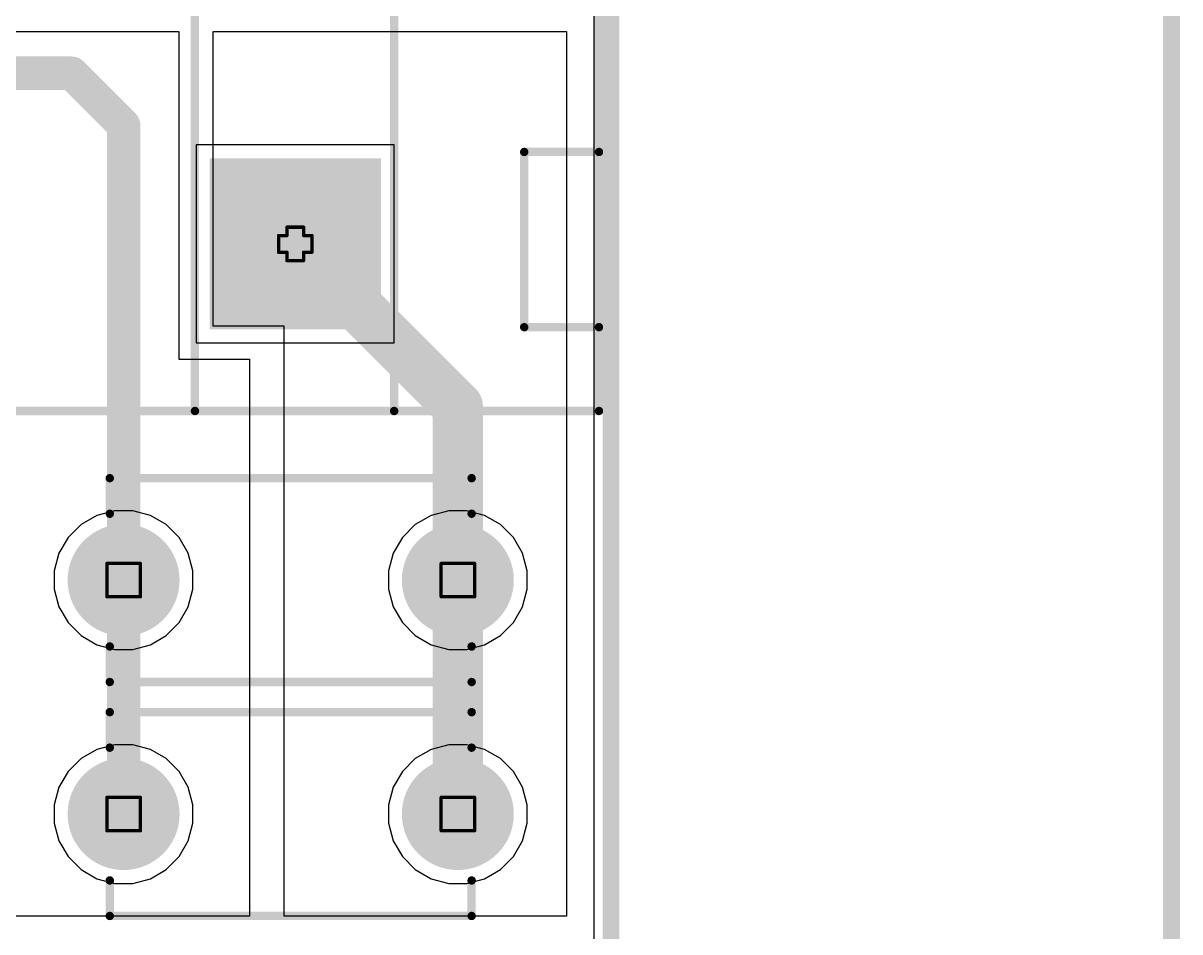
# Model space of a CAD drawing. Header units: inches. Extents: x -1 to 208, y -10 to 150.
# Drawn here: x 71.07 to 88.65, y 44.05 to 57.87 of the extents above; entities that cross this region are included whole.
import ezdxf

# ---------------------------------------------------------------- set-up
doc = ezdxf.new("R2010")
doc.units = ezdxf.units.IN
for name, color, linetype in [('Board Outline', 216, 'Continuous'), ('Bottom Layer', 5, 'Continuous'), ('Bottom Solder', 6, 'Continuous'), ('Dimensions', 6, 'Continuous'), ('Drill Drawing', 1, 'Continuous'), ('Multi-Layer', 9, 'Continuous'), ('Pad Holes', 156, 'Continuous'), ('Top Layer', 1, 'Continuous'), ('Top Overlay', 2, 'Continuous'), ('Top Solder', 216, 'Continuous')]:
    doc.layers.add(name, color=color, linetype=linetype)

# ---------------------------------------------------------------- blocks, each defined once
blk = doc.blocks.new('1715721_90')
at = {"layer": 'Bottom Layer'}
blk.add_hatch(color=5, dxfattribs=at).paths.add_polyline_path([(-3.79, 1.25), (-1.29, 1.25), (-1.29, -1.25), (-3.79, -1.25)])
h = blk.add_hatch(color=5, dxfattribs=at)
edge = h.paths.add_edge_path()
edge.add_arc((2.54, 0), 1.25, 0, 360)
at = {"layer": 'Bottom Solder'}
blk.add_hatch(color=6, dxfattribs=at).paths.add_polyline_path([(-3.841, 1.301), (-1.239, 1.301), (-1.239, -1.301), (-3.841, -1.301)])
h = blk.add_hatch(color=6, dxfattribs=at)
edge = h.paths.add_edge_path()
edge.add_arc((2.54, 0), 1.301, 0, 360)
at = {"layer": 'Multi-Layer'}
blk.add_hatch(color=9, dxfattribs=at).paths.add_polyline_path([(-3.79, 1.25), (-1.29, 1.25), (-1.29, -1.25), (-3.79, -1.25)])
h = blk.add_hatch(color=9, dxfattribs=at)
edge = h.paths.add_edge_path()
edge.add_arc((2.54, 0), 1.25, 0, 360)
at = {"layer": 'Pad Holes'}
h = blk.add_hatch(color=7, dxfattribs=at)
edge = h.paths.add_edge_path()
edge.add_arc((-2.54, 0), 0.7, 0, 360)
h = blk.add_hatch(color=7, dxfattribs=at)
edge = h.paths.add_edge_path()
edge.add_arc((2.54, 0), 0.7, 0, 360)
at = {"layer": 'Top Layer'}
blk.add_hatch(color=1, dxfattribs=at).paths.add_polyline_path([(-3.79, 1.25), (-1.29, 1.25), (-1.29, -1.25), (-3.79, -1.25)])
h = blk.add_hatch(color=1, dxfattribs=at)
edge = h.paths.add_edge_path()
edge.add_arc((2.54, 0), 1.25, 0, 360)
at = {"layer": 'Top Solder'}
blk.add_hatch(color=216, dxfattribs=at).paths.add_polyline_path([(-3.841, 1.301), (-1.239, 1.301), (-1.239, -1.301), (-3.841, -1.301)])
h = blk.add_hatch(color=216, dxfattribs=at)
edge = h.paths.add_edge_path()
edge.add_arc((2.54, 0), 1.301, 0, 360)
at = {"layer": 'Top Overlay'}
for points in [[(-5.08, 5.184, 0.127, 0.127, 0), (-5.08, -4.616, 0.127, 0.127, 0)], [(-5.08, 5.184, 0.127, 0.127, 0), (5.08, 5.184, 0.127, 0.127, 0)], [(5.08, 5.184, 0.127, 0.127, 0), (5.08, -4.616, 0.127, 0.127, 0)], [(-5.08, 4.39, 0.127, 0.127, 0), (5.08, 4.39, 0.127, 0.127, 0)], [(-5.08, 1.524, 0.127, 0.127, 0), (5.08, 1.524, 0.127, 0.127, 0)], [(-5.08, -1.503, 0.127, 0.127, 0), (5.08, -1.503, 0.127, 0.127, 0)], [(-3.806, -3.48, 0.127, 0.127, 0), (-1.143, -3.48, 0.127, 0.127, 0)], [(-3.806, -3.48, 0.127, 0.127, 0), (-3.806, -4.616, 0.127, 0.127, 0)], [(-1.143, -3.48, 0.127, 0.127, 0), (-1.143, -4.616, 0.127, 0.127, 0)], [(1.27, -3.487, 0.127, 0.127, 0), (3.932, -3.487, 0.127, 0.127, 0)], [(1.27, -3.487, 0.127, 0.127, 0), (1.27, -4.552, 0.127, 0.127, 0)], [(3.932, -3.487, 0.127, 0.127, 0), (3.932, -4.623, 0.127, 0.127, 0)], [(-5.08, -4.616, 0.127, 0.127, 0), (5.08, -4.616, 0.127, 0.127, 0)], [(1.27, -4.552, 0.127, 0.127, 0), (1.27, -4.623, 0.127, 0.127, 0)]]:
    blk.add_lwpolyline(points, format="xyseb", dxfattribs=at)
for points in [[(-5.112, 5.184, 0.0635, 0.0635, 1), (-5.048, 5.184, 0.0635, 0.0635, 1)], [(-5.112, 5.184, 0.0635, 0.0635, 1), (-5.048, 5.184, 0.0635, 0.0635, 1)], [(5.048, 5.184, 0.0635, 0.0635, 1), (5.112, 5.184, 0.0635, 0.0635, 1)], [(5.048, 5.184, 0.0635, 0.0635, 1), (5.112, 5.184, 0.0635, 0.0635, 1)], [(-5.112, 4.39, 0.0635, 0.0635, 1), (-5.048, 4.39, 0.0635, 0.0635, 1)], [(5.048, 4.39, 0.0635, 0.0635, 1), (5.112, 4.39, 0.0635, 0.0635, 1)], [(-5.112, 1.524, 0.0635, 0.0635, 1), (-5.048, 1.524, 0.0635, 0.0635, 1)], [(5.048, 1.524, 0.0635, 0.0635, 1), (5.112, 1.524, 0.0635, 0.0635, 1)], [(-5.112, -1.503, 0.0635, 0.0635, 1), (-5.048, -1.503, 0.0635, 0.0635, 1)], [(5.048, -1.503, 0.0635, 0.0635, 1), (5.112, -1.503, 0.0635, 0.0635, 1)], [(-3.838, -3.48, 0.0635, 0.0635, 1), (-3.774, -3.48, 0.0635, 0.0635, 1)], [(-3.838, -3.48, 0.0635, 0.0635, 1), (-3.774, -3.48, 0.0635, 0.0635, 1)], [(-1.175, -3.48, 0.0635, 0.0635, 1), (-1.111, -3.48, 0.0635, 0.0635, 1)], [(-1.175, -3.48, 0.0635, 0.0635, 1), (-1.111, -3.48, 0.0635, 0.0635, 1)], [(1.238, -3.487, 0.0635, 0.0635, 1), (1.302, -3.487, 0.0635, 0.0635, 1)], [(1.238, -3.487, 0.0635, 0.0635, 1), (1.302, -3.487, 0.0635, 0.0635, 1)], [(3.9, -3.487, 0.0635, 0.0635, 1), (3.964, -3.487, 0.0635, 0.0635, 1)], [(3.9, -3.487, 0.0635, 0.0635, 1), (3.964, -3.487, 0.0635, 0.0635, 1)], [(-5.112, -4.616, 0.0635, 0.0635, 1), (-5.048, -4.616, 0.0635, 0.0635, 1)], [(-5.112, -4.616, 0.0635, 0.0635, 1), (-5.048, -4.616, 0.0635, 0.0635, 1)], [(-3.838, -4.616, 0.0635, 0.0635, 1), (-3.774, -4.616, 0.0635, 0.0635, 1)], [(-1.175, -4.616, 0.0635, 0.0635, 1), (-1.111, -4.616, 0.0635, 0.0635, 1)], [(1.238, -4.552, 0.0635, 0.0635, 1), (1.302, -4.552, 0.0635, 0.0635, 1)], [(1.238, -4.552, 0.0635, 0.0635, 1), (1.302, -4.552, 0.0635, 0.0635, 1)], [(1.238, -4.623, 0.0635, 0.0635, 1), (1.302, -4.623, 0.0635, 0.0635, 1)], [(3.9, -4.623, 0.0635, 0.0635, 1), (3.964, -4.623, 0.0635, 0.0635, 1)], [(5.048, -4.616, 0.0635, 0.0635, 1), (5.112, -4.616, 0.0635, 0.0635, 1)], [(5.048, -4.616, 0.0635, 0.0635, 1), (5.112, -4.616, 0.0635, 0.0635, 1)]]:
    blk.add_lwpolyline(points, format="xyseb", close=True, dxfattribs=at)
blk = doc.blocks.new('CD2E105KC1IER1I100_175')
at = {"layer": 'Bottom Layer'}
h = blk.add_hatch(color=5, dxfattribs=at)
edge = h.paths.add_edge_path()
edge.add_arc((-2.54, 0), 0.8, 0, 360)
h = blk.add_hatch(color=5, dxfattribs=at)
edge = h.paths.add_edge_path()
edge.add_arc((2.54, 0), 0.8, 0, 360)
at = {"layer": 'Bottom Solder'}
h = blk.add_hatch(color=6, dxfattribs=at)
edge = h.paths.add_edge_path()
edge.add_arc((-2.54, 0), 0.851, 0, 360)
h = blk.add_hatch(color=6, dxfattribs=at)
edge = h.paths.add_edge_path()
edge.add_arc((2.54, 0), 0.851, 0, 360)
at = {"layer": 'Multi-Layer'}
h = blk.add_hatch(color=9, dxfattribs=at)
edge = h.paths.add_edge_path()
edge.add_arc((-2.54, 0), 0.8, 0, 360)
h = blk.add_hatch(color=9, dxfattribs=at)
edge = h.paths.add_edge_path()
edge.add_arc((2.54, 0), 0.8, 0, 360)
at = {"layer": 'Pad Holes'}
h = blk.add_hatch(color=7, dxfattribs=at)
edge = h.paths.add_edge_path()
edge.add_arc((-2.54, 0), 0.45, 0, 360)
h = blk.add_hatch(color=7, dxfattribs=at)
edge = h.paths.add_edge_path()
edge.add_arc((2.54, 0), 0.45, 0, 360)
at = {"layer": 'Top Layer'}
h = blk.add_hatch(color=1, dxfattribs=at)
edge = h.paths.add_edge_path()
edge.add_arc((-2.54, 0), 0.8, 0, 360)
h = blk.add_hatch(color=1, dxfattribs=at)
edge = h.paths.add_edge_path()
edge.add_arc((2.54, 0), 0.8, 0, 360)
at = {"layer": 'Top Solder'}
h = blk.add_hatch(color=216, dxfattribs=at)
edge = h.paths.add_edge_path()
edge.add_arc((-2.54, 0), 0.851, 0, 360)
h = blk.add_hatch(color=216, dxfattribs=at)
edge = h.paths.add_edge_path()
edge.add_arc((2.54, 0), 0.851, 0, 360)
at = {"layer": 'Top Overlay'}
for points in [[(-2.75, 1.009, 0.127, 0.127, 0), (-2.75, 1.549, 0.127, 0.127, 0)], [(-2.75, 1.549, 0.127, 0.127, 0), (2.75, 1.549, 0.127, 0.127, 0)], [(2.75, 1.009, 0.127, 0.127, 0), (2.75, 1.549, 0.127, 0.127, 0)], [(-2.75, -1.549, 0.127, 0.127, 0), (-2.75, -1.009, 0.127, 0.127, 0)], [(2.75, -1.549, 0.127, 0.127, 0), (2.75, -1.009, 0.127, 0.127, 0)], [(-2.75, -1.549, 0.127, 0.127, 0), (2.75, -1.549, 0.127, 0.127, 0)]]:
    blk.add_lwpolyline(points, format="xyseb", dxfattribs=at)
for points in [[(-2.782, 1.549, 0.0635, 0.0635, 1), (-2.718, 1.549, 0.0635, 0.0635, 1)], [(-2.782, 1.549, 0.0635, 0.0635, 1), (-2.718, 1.549, 0.0635, 0.0635, 1)], [(2.718, 1.549, 0.0635, 0.0635, 1), (2.782, 1.549, 0.0635, 0.0635, 1)], [(2.718, 1.549, 0.0635, 0.0635, 1), (2.782, 1.549, 0.0635, 0.0635, 1)], [(-2.782, 1.009, 0.0635, 0.0635, 1), (-2.718, 1.009, 0.0635, 0.0635, 1)], [(2.718, 1.009, 0.0635, 0.0635, 1), (2.782, 1.009, 0.0635, 0.0635, 1)], [(-2.782, -1.009, 0.0635, 0.0635, 1), (-2.718, -1.009, 0.0635, 0.0635, 1)], [(2.718, -1.009, 0.0635, 0.0635, 1), (2.782, -1.009, 0.0635, 0.0635, 1)], [(-2.782, -1.549, 0.0635, 0.0635, 1), (-2.718, -1.549, 0.0635, 0.0635, 1)], [(-2.782, -1.549, 0.0635, 0.0635, 1), (-2.718, -1.549, 0.0635, 0.0635, 1)], [(2.718, -1.549, 0.0635, 0.0635, 1), (2.782, -1.549, 0.0635, 0.0635, 1)], [(2.718, -1.549, 0.0635, 0.0635, 1), (2.782, -1.549, 0.0635, 0.0635, 1)]]:
    blk.add_lwpolyline(points, format="xyseb", close=True, dxfattribs=at)
blk = doc.blocks.new('CD2A225KC9BER1F100_176')
at = {"layer": 'Bottom Layer'}
h = blk.add_hatch(color=5, dxfattribs=at)
edge = h.paths.add_edge_path()
edge.add_arc((-2.54, 0), 0.8, 0, 360)
h = blk.add_hatch(color=5, dxfattribs=at)
edge = h.paths.add_edge_path()
edge.add_arc((2.54, 0), 0.8, 0, 360)
at = {"layer": 'Bottom Solder'}
h = blk.add_hatch(color=6, dxfattribs=at)
edge = h.paths.add_edge_path()
edge.add_arc((-2.54, 0), 0.851, 0, 360)
h = blk.add_hatch(color=6, dxfattribs=at)
edge = h.paths.add_edge_path()
edge.add_arc((2.54, 0), 0.851, 0, 360)
at = {"layer": 'Multi-Layer'}
h = blk.add_hatch(color=9, dxfattribs=at)
edge = h.paths.add_edge_path()
edge.add_arc((-2.54, 0), 0.8, 0, 360)
h = blk.add_hatch(color=9, dxfattribs=at)
edge = h.paths.add_edge_path()
edge.add_arc((2.54, 0), 0.8, 0, 360)
at = {"layer": 'Pad Holes'}
h = blk.add_hatch(color=7, dxfattribs=at)
edge = h.paths.add_edge_path()
edge.add_arc((-2.54, 0), 0.45, 0, 360)
h = blk.add_hatch(color=7, dxfattribs=at)
edge = h.paths.add_edge_path()
edge.add_arc((2.54, 0), 0.45, 0, 360)
at = {"layer": 'Top Layer'}
h = blk.add_hatch(color=1, dxfattribs=at)
edge = h.paths.add_edge_path()
edge.add_arc((-2.54, 0), 0.8, 0, 360)
h = blk.add_hatch(color=1, dxfattribs=at)
edge = h.paths.add_edge_path()
edge.add_arc((2.54, 0), 0.8, 0, 360)
at = {"layer": 'Top Solder'}
h = blk.add_hatch(color=216, dxfattribs=at)
edge = h.paths.add_edge_path()
edge.add_arc((-2.54, 0), 0.851, 0, 360)
h = blk.add_hatch(color=216, dxfattribs=at)
edge = h.paths.add_edge_path()
edge.add_arc((2.54, 0), 0.851, 0, 360)
at = {"layer": 'Top Overlay'}
for points in [[(-2.75, 1.009, 0.127, 0.127, 0), (-2.75, 1.549, 0.127, 0.127, 0)], [(-2.75, 1.549, 0.127, 0.127, 0), (2.75, 1.549, 0.127, 0.127, 0)], [(2.75, 1.009, 0.127, 0.127, 0), (2.75, 1.549, 0.127, 0.127, 0)], [(-2.75, -1.009, 0.127, 0.127, 0), (-2.75, -1.549, 0.127, 0.127, 0)], [(2.75, -1.549, 0.127, 0.127, 0), (2.75, -1.009, 0.127, 0.127, 0)], [(-2.75, -1.549, 0.127, 0.127, 0), (2.75, -1.549, 0.127, 0.127, 0)]]:
    blk.add_lwpolyline(points, format="xyseb", dxfattribs=at)
for points in [[(-2.782, 1.549, 0.0635, 0.0635, 1), (-2.718, 1.549, 0.0635, 0.0635, 1)], [(-2.782, 1.549, 0.0635, 0.0635, 1), (-2.718, 1.549, 0.0635, 0.0635, 1)], [(2.718, 1.549, 0.0635, 0.0635, 1), (2.782, 1.549, 0.0635, 0.0635, 1)], [(2.718, 1.549, 0.0635, 0.0635, 1), (2.782, 1.549, 0.0635, 0.0635, 1)], [(-2.782, 1.009, 0.0635, 0.0635, 1), (-2.718, 1.009, 0.0635, 0.0635, 1)], [(2.718, 1.009, 0.0635, 0.0635, 1), (2.782, 1.009, 0.0635, 0.0635, 1)], [(-2.782, -1.009, 0.0635, 0.0635, 1), (-2.718, -1.009, 0.0635, 0.0635, 1)], [(2.718, -1.009, 0.0635, 0.0635, 1), (2.782, -1.009, 0.0635, 0.0635, 1)], [(-2.782, -1.549, 0.0635, 0.0635, 1), (-2.718, -1.549, 0.0635, 0.0635, 1)], [(-2.782, -1.549, 0.0635, 0.0635, 1), (-2.718, -1.549, 0.0635, 0.0635, 1)], [(2.718, -1.549, 0.0635, 0.0635, 1), (2.782, -1.549, 0.0635, 0.0635, 1)], [(2.718, -1.549, 0.0635, 0.0635, 1), (2.782, -1.549, 0.0635, 0.0635, 1)]]:
    blk.add_lwpolyline(points, format="xyseb", close=True, dxfattribs=at)

msp = doc.modelspace()

# ---------------------------------------------------------------- linework, layer by layer
at = {"layer": 'Board Outline'}
msp.add_lwpolyline([(80, 1.2, 0.254, 0.254, 0), (80, 73.8, 0.254, 0.254, 0)], format="xyseb", dxfattribs=at)
at = {"layer": 'Bottom Layer'}
for p, q in [((79.741, 70.741), (79.741, 4.259)), ((76.705, 56.014), (73.697, 56.014)), ((73.697, 56.014), (73.697, 53.006)), ((76.705, 53.006), (76.705, 56.014)), ((73.697, 53.006), (76.705, 53.006)), ((72.185, 50.382), (71.945, 50.243)), ((72.453, 50.454), (72.185, 50.382)), ((72.731, 50.454), (72.453, 50.454)), ((72.999, 50.382), (72.731, 50.454)), ((73.239, 50.243), (72.999, 50.382)), ((77.265, 50.382), (77.025, 50.243)), ((77.533, 50.454), (77.265, 50.382)), ((77.811, 50.454), (77.533, 50.454)), ((78.079, 50.382), (77.811, 50.454)), ((78.319, 50.243), (78.079, 50.382)), ((71.945, 50.243), (71.749, 50.047)), ((73.436, 50.047), (73.239, 50.243)), ((77.025, 50.243), (76.829, 50.047)), ((78.516, 50.047), (78.319, 50.243)), ((71.749, 50.047), (71.61, 49.807)), ((73.574, 49.807), (73.436, 50.047)), ((76.829, 50.047), (76.69, 49.807)), ((78.654, 49.807), (78.516, 50.047)), ((71.61, 49.807), (71.538, 49.539)), ((73.646, 49.539), (73.574, 49.807)), ((76.69, 49.807), (76.618, 49.539)), ((78.726, 49.539), (78.654, 49.807)), ((71.538, 49.539), (71.538, 49.261)), ((73.646, 49.261), (73.646, 49.539)), ((76.618, 49.539), (76.618, 49.261)), ((78.726, 49.261), (78.726, 49.539)), ((71.538, 49.261), (71.61, 48.993)), ((73.574, 48.993), (73.646, 49.261)), ((76.618, 49.261), (76.69, 48.993)), ((78.654, 48.993), (78.726, 49.261)), ((71.61, 48.993), (71.749, 48.753)), ((73.436, 48.753), (73.574, 48.993)), ((76.69, 48.993), (76.829, 48.753)), ((78.516, 48.753), (78.654, 48.993)), ((71.749, 48.753), (71.945, 48.556)), ((73.239, 48.556), (73.436, 48.753)), ((76.829, 48.753), (77.025, 48.556)), ((78.319, 48.556), (78.516, 48.753)), ((71.945, 48.556), (72.185, 48.418)), ((72.999, 48.418), (73.239, 48.556)), ((77.025, 48.556), (77.265, 48.418)), ((78.079, 48.418), (78.319, 48.556)), ((72.185, 48.418), (72.453, 48.346)), ((72.731, 48.346), (72.999, 48.418)), ((77.265, 48.418), (77.533, 48.346)), ((77.811, 48.346), (78.079, 48.418)), ((72.453, 48.346), (72.731, 48.346)), ((77.533, 48.346), (77.811, 48.346)), ((72.185, 46.826), (71.945, 46.687)), ((72.453, 46.898), (72.185, 46.826)), ((72.731, 46.898), (72.453, 46.898)), ((72.999, 46.826), (72.731, 46.898)), ((73.239, 46.687), (72.999, 46.826)), ((77.265, 46.826), (77.025, 46.687)), ((77.533, 46.898), (77.265, 46.826)), ((77.811, 46.898), (77.533, 46.898)), ((78.079, 46.826), (77.811, 46.898)), ((78.319, 46.687), (78.079, 46.826)), ((71.945, 46.687), (71.749, 46.491)), ((73.436, 46.491), (73.239, 46.687)), ((77.025, 46.687), (76.829, 46.491)), ((78.516, 46.491), (78.319, 46.687)), ((71.749, 46.491), (71.61, 46.251)), ((73.574, 46.251), (73.436, 46.491)), ((76.829, 46.491), (76.69, 46.251)), ((78.654, 46.251), (78.516, 46.491)), ((71.61, 46.251), (71.538, 45.983)), ((73.646, 45.983), (73.574, 46.251)), ((76.69, 46.251), (76.618, 45.983)), ((78.726, 45.983), (78.654, 46.251)), ((71.538, 45.983), (71.538, 45.705)), ((73.646, 45.705), (73.646, 45.983)), ((76.618, 45.983), (76.618, 45.705)), ((78.726, 45.705), (78.726, 45.983)), ((71.538, 45.705), (71.61, 45.437)), ((73.574, 45.437), (73.646, 45.705)), ((76.618, 45.705), (76.69, 45.437)), ((78.654, 45.437), (78.726, 45.705)), ((71.61, 45.437), (71.749, 45.197)), ((73.436, 45.197), (73.574, 45.437)), ((76.69, 45.437), (76.829, 45.197)), ((78.516, 45.197), (78.654, 45.437)), ((71.749, 45.197), (71.945, 45)), ((73.239, 45), (73.436, 45.197)), ((76.829, 45.197), (77.025, 45)), ((78.319, 45), (78.516, 45.197)), ((71.945, 45), (72.185, 44.862)), ((72.185, 44.862), (72.453, 44.79)), ((72.731, 44.79), (72.999, 44.862)), ((72.999, 44.862), (73.239, 45)), ((77.025, 45), (77.265, 44.862)), ((77.265, 44.862), (77.533, 44.79)), ((77.811, 44.79), (78.079, 44.862)), ((78.079, 44.862), (78.319, 45)), ((72.453, 44.79), (72.731, 44.79)), ((77.533, 44.79), (77.811, 44.79))]:
    msp.add_line(p, q, dxfattribs=at)
at = {"layer": 'Dimensions'}
msp.add_lwpolyline([(88.519, 42.451, 0.254, 0.254, 0), (88.519, 75, 0.254, 0.254, 0)], format="xyseb", dxfattribs=at)
at = {"layer": 'Drill Drawing'}
for points in [[(75.074, 54.637, 0.0508, 0.0508, 0), (75.074, 54.764, 0.0508, 0.0508, 0)], [(75.074, 54.764, 0.0508, 0.0508, 0), (75.328, 54.764, 0.0508, 0.0508, 0)], [(75.328, 54.637, 0.0508, 0.0508, 0), (75.328, 54.764, 0.0508, 0.0508, 0)], [(74.947, 54.383, 0.0508, 0.0508, 0), (74.947, 54.637, 0.0508, 0.0508, 0)], [(74.947, 54.637, 0.0508, 0.0508, 0), (75.074, 54.637, 0.0508, 0.0508, 0)], [(75.328, 54.637, 0.0508, 0.0508, 0), (75.455, 54.637, 0.0508, 0.0508, 0)], [(75.455, 54.383, 0.0508, 0.0508, 0), (75.455, 54.637, 0.0508, 0.0508, 0)], [(74.947, 54.383, 0.0508, 0.0508, 0), (75.074, 54.383, 0.0508, 0.0508, 0)], [(75.074, 54.256, 0.0508, 0.0508, 0), (75.074, 54.383, 0.0508, 0.0508, 0)], [(75.328, 54.383, 0.0508, 0.0508, 0), (75.455, 54.383, 0.0508, 0.0508, 0)], [(75.328, 54.256, 0.0508, 0.0508, 0), (75.328, 54.383, 0.0508, 0.0508, 0)], [(75.074, 54.256, 0.0508, 0.0508, 0), (75.328, 54.256, 0.0508, 0.0508, 0)], [(72.338, 49.654, 0.0508, 0.0508, 0), (72.846, 49.654, 0.0508, 0.0508, 0)], [(72.338, 49.146, 0.0508, 0.0508, 0), (72.338, 49.654, 0.0508, 0.0508, 0)], [(72.846, 49.146, 0.0508, 0.0508, 0), (72.846, 49.654, 0.0508, 0.0508, 0)], [(77.418, 49.654, 0.0508, 0.0508, 0), (77.926, 49.654, 0.0508, 0.0508, 0)], [(77.418, 49.146, 0.0508, 0.0508, 0), (77.418, 49.654, 0.0508, 0.0508, 0)], [(77.926, 49.146, 0.0508, 0.0508, 0), (77.926, 49.654, 0.0508, 0.0508, 0)], [(72.338, 49.146, 0.0508, 0.0508, 0), (72.846, 49.146, 0.0508, 0.0508, 0)], [(77.418, 49.146, 0.0508, 0.0508, 0), (77.926, 49.146, 0.0508, 0.0508, 0)], [(72.338, 46.098, 0.0508, 0.0508, 0), (72.846, 46.098, 0.0508, 0.0508, 0)], [(72.338, 45.59, 0.0508, 0.0508, 0), (72.338, 46.098, 0.0508, 0.0508, 0)], [(72.846, 45.59, 0.0508, 0.0508, 0), (72.846, 46.098, 0.0508, 0.0508, 0)], [(77.418, 46.098, 0.0508, 0.0508, 0), (77.926, 46.098, 0.0508, 0.0508, 0)], [(77.418, 45.59, 0.0508, 0.0508, 0), (77.418, 46.098, 0.0508, 0.0508, 0)], [(77.926, 45.59, 0.0508, 0.0508, 0), (77.926, 46.098, 0.0508, 0.0508, 0)], [(72.338, 45.59, 0.0508, 0.0508, 0), (72.846, 45.59, 0.0508, 0.0508, 0)], [(77.418, 45.59, 0.0508, 0.0508, 0), (77.926, 45.59, 0.0508, 0.0508, 0)]]:
    msp.add_lwpolyline(points, format="xyseb", dxfattribs=at)
for points in [[(75.061, 54.764, 0.0254, 0.0254, 1), (75.087, 54.764, 0.0254, 0.0254, 1)], [(75.061, 54.764, 0.0254, 0.0254, 1), (75.087, 54.764, 0.0254, 0.0254, 1)], [(75.315, 54.764, 0.0254, 0.0254, 1), (75.341, 54.764, 0.0254, 0.0254, 1)], [(75.315, 54.764, 0.0254, 0.0254, 1), (75.341, 54.764, 0.0254, 0.0254, 1)], [(74.934, 54.637, 0.0254, 0.0254, 1), (74.96, 54.637, 0.0254, 0.0254, 1)], [(74.934, 54.637, 0.0254, 0.0254, 1), (74.96, 54.637, 0.0254, 0.0254, 1)], [(75.061, 54.637, 0.0254, 0.0254, 1), (75.087, 54.637, 0.0254, 0.0254, 1)], [(75.061, 54.637, 0.0254, 0.0254, 1), (75.087, 54.637, 0.0254, 0.0254, 1)], [(75.315, 54.637, 0.0254, 0.0254, 1), (75.341, 54.637, 0.0254, 0.0254, 1)], [(75.315, 54.637, 0.0254, 0.0254, 1), (75.341, 54.637, 0.0254, 0.0254, 1)], [(75.442, 54.637, 0.0254, 0.0254, 1), (75.468, 54.637, 0.0254, 0.0254, 1)], [(75.442, 54.637, 0.0254, 0.0254, 1), (75.468, 54.637, 0.0254, 0.0254, 1)], [(74.934, 54.383, 0.0254, 0.0254, 1), (74.96, 54.383, 0.0254, 0.0254, 1)], [(74.934, 54.383, 0.0254, 0.0254, 1), (74.96, 54.383, 0.0254, 0.0254, 1)], [(75.061, 54.383, 0.0254, 0.0254, 1), (75.087, 54.383, 0.0254, 0.0254, 1)], [(75.061, 54.383, 0.0254, 0.0254, 1), (75.087, 54.383, 0.0254, 0.0254, 1)], [(75.315, 54.383, 0.0254, 0.0254, 1), (75.341, 54.383, 0.0254, 0.0254, 1)], [(75.315, 54.383, 0.0254, 0.0254, 1), (75.341, 54.383, 0.0254, 0.0254, 1)], [(75.442, 54.383, 0.0254, 0.0254, 1), (75.468, 54.383, 0.0254, 0.0254, 1)], [(75.442, 54.383, 0.0254, 0.0254, 1), (75.468, 54.383, 0.0254, 0.0254, 1)], [(75.061, 54.256, 0.0254, 0.0254, 1), (75.087, 54.256, 0.0254, 0.0254, 1)], [(75.061, 54.256, 0.0254, 0.0254, 1), (75.087, 54.256, 0.0254, 0.0254, 1)], [(75.315, 54.256, 0.0254, 0.0254, 1), (75.341, 54.256, 0.0254, 0.0254, 1)], [(75.315, 54.256, 0.0254, 0.0254, 1), (75.341, 54.256, 0.0254, 0.0254, 1)], [(72.326, 49.654, 0.0254, 0.0254, 1), (72.351, 49.654, 0.0254, 0.0254, 1)], [(72.326, 49.654, 0.0254, 0.0254, 1), (72.351, 49.654, 0.0254, 0.0254, 1)], [(72.834, 49.654, 0.0254, 0.0254, 1), (72.859, 49.654, 0.0254, 0.0254, 1)], [(72.834, 49.654, 0.0254, 0.0254, 1), (72.859, 49.654, 0.0254, 0.0254, 1)], [(77.406, 49.654, 0.0254, 0.0254, 1), (77.431, 49.654, 0.0254, 0.0254, 1)], [(77.406, 49.654, 0.0254, 0.0254, 1), (77.431, 49.654, 0.0254, 0.0254, 1)], [(77.914, 49.654, 0.0254, 0.0254, 1), (77.939, 49.654, 0.0254, 0.0254, 1)], [(77.914, 49.654, 0.0254, 0.0254, 1), (77.939, 49.654, 0.0254, 0.0254, 1)], [(72.326, 49.146, 0.0254, 0.0254, 1), (72.351, 49.146, 0.0254, 0.0254, 1)], [(72.326, 49.146, 0.0254, 0.0254, 1), (72.351, 49.146, 0.0254, 0.0254, 1)], [(72.834, 49.146, 0.0254, 0.0254, 1), (72.859, 49.146, 0.0254, 0.0254, 1)], [(72.834, 49.146, 0.0254, 0.0254, 1), (72.859, 49.146, 0.0254, 0.0254, 1)], [(77.406, 49.146, 0.0254, 0.0254, 1), (77.431, 49.146, 0.0254, 0.0254, 1)], [(77.406, 49.146, 0.0254, 0.0254, 1), (77.431, 49.146, 0.0254, 0.0254, 1)], [(77.914, 49.146, 0.0254, 0.0254, 1), (77.939, 49.146, 0.0254, 0.0254, 1)], [(77.914, 49.146, 0.0254, 0.0254, 1), (77.939, 49.146, 0.0254, 0.0254, 1)], [(72.326, 46.098, 0.0254, 0.0254, 1), (72.351, 46.098, 0.0254, 0.0254, 1)], [(72.326, 46.098, 0.0254, 0.0254, 1), (72.351, 46.098, 0.0254, 0.0254, 1)], [(72.834, 46.098, 0.0254, 0.0254, 1), (72.859, 46.098, 0.0254, 0.0254, 1)], [(72.834, 46.098, 0.0254, 0.0254, 1), (72.859, 46.098, 0.0254, 0.0254, 1)], [(77.406, 46.098, 0.0254, 0.0254, 1), (77.431, 46.098, 0.0254, 0.0254, 1)], [(77.406, 46.098, 0.0254, 0.0254, 1), (77.431, 46.098, 0.0254, 0.0254, 1)], [(77.914, 46.098, 0.0254, 0.0254, 1), (77.939, 46.098, 0.0254, 0.0254, 1)], [(77.914, 46.098, 0.0254, 0.0254, 1), (77.939, 46.098, 0.0254, 0.0254, 1)], [(72.326, 45.59, 0.0254, 0.0254, 1), (72.351, 45.59, 0.0254, 0.0254, 1)], [(72.326, 45.59, 0.0254, 0.0254, 1), (72.351, 45.59, 0.0254, 0.0254, 1)], [(72.834, 45.59, 0.0254, 0.0254, 1), (72.859, 45.59, 0.0254, 0.0254, 1)], [(72.834, 45.59, 0.0254, 0.0254, 1), (72.859, 45.59, 0.0254, 0.0254, 1)], [(77.406, 45.59, 0.0254, 0.0254, 1), (77.431, 45.59, 0.0254, 0.0254, 1)], [(77.406, 45.59, 0.0254, 0.0254, 1), (77.431, 45.59, 0.0254, 0.0254, 1)], [(77.914, 45.59, 0.0254, 0.0254, 1), (77.939, 45.59, 0.0254, 0.0254, 1)], [(77.914, 45.59, 0.0254, 0.0254, 1), (77.939, 45.59, 0.0254, 0.0254, 1)]]:
    msp.add_lwpolyline(points, format="xyseb", close=True, dxfattribs=at)
at = {"layer": 'Top Layer'}
for p, q in [((65.024, 57.739), (73.431, 57.739)), ((73.431, 57.739), (73.431, 52.756)), ((73.951, 53.26), (73.951, 57.739)), ((73.951, 57.739), (79.324, 57.739)), ((79.324, 57.739), (79.324, 44.294)), ((75.032, 53.26), (73.951, 53.26)), ((75.032, 44.294), (75.032, 53.26)), ((73.431, 52.756), (74.508, 52.756)), ((74.508, 52.756), (74.508, 44.294)), ((74.508, 44.294), (70.561, 44.294)), ((79.324, 44.294), (75.032, 44.294))]:
    msp.add_line(p, q, dxfattribs=at)
for points in [[(65.799, 57.104, 0.508, 0.508, 0), (71.802, 57.104, 0.508, 0.508, 0)], [(71.802, 57.104, 0.508, 0.508, 0), (72.592, 56.314, 0.508, 0.508, 0)], [(72.592, 49.4, 0.508, 0.508, 0), (72.592, 56.314, 0.508, 0.508, 0)], [(75.175, 54.485, 0.762, 0.762, 0), (75.201, 54.51, 0.762, 0.762, 0)], [(75.201, 54.51, 0.762, 0.762, 0), (77.672, 52.039, 0.762, 0.762, 0)], [(77.672, 49.4, 0.762, 0.762, 0), (77.672, 52.039, 0.762, 0.762, 0)], [(77.672, 45.844, 0.762, 0.762, 0), (77.672, 49.4, 0.762, 0.762, 0)], [(72.592, 45.844, 0.508, 0.508, 0), (72.592, 49.4, 0.508, 0.508, 0)]]:
    msp.add_lwpolyline(points, format="xyseb", dxfattribs=at)
for points in [[(71.675, 57.104, 0.254, 0.254, 1), (71.929, 57.104, 0.254, 0.254, 1)], [(71.675, 57.104, 0.254, 0.254, 1), (71.929, 57.104, 0.254, 0.254, 1)], [(72.465, 56.314, 0.254, 0.254, 1), (72.719, 56.314, 0.254, 0.254, 1)], [(72.465, 56.314, 0.254, 0.254, 1), (72.719, 56.314, 0.254, 0.254, 1)], [(74.985, 54.485, 0.381, 0.381, 1), (75.366, 54.485, 0.381, 0.381, 1)], [(75.01, 54.51, 0.381, 0.381, 1), (75.391, 54.51, 0.381, 0.381, 1)], [(75.01, 54.51, 0.381, 0.381, 1), (75.391, 54.51, 0.381, 0.381, 1)], [(77.482, 52.039, 0.381, 0.381, 1), (77.863, 52.039, 0.381, 0.381, 1)], [(77.482, 52.039, 0.381, 0.381, 1), (77.863, 52.039, 0.381, 0.381, 1)], [(77.482, 49.4, 0.381, 0.381, 1), (77.863, 49.4, 0.381, 0.381, 1)], [(77.482, 49.4, 0.381, 0.381, 1), (77.863, 49.4, 0.381, 0.381, 1)], [(72.465, 49.4, 0.254, 0.254, 1), (72.719, 49.4, 0.254, 0.254, 1)], [(72.465, 49.4, 0.254, 0.254, 1), (72.719, 49.4, 0.254, 0.254, 1)], [(72.465, 45.844, 0.254, 0.254, 1), (72.719, 45.844, 0.254, 0.254, 1)], [(77.482, 45.844, 0.381, 0.381, 1), (77.863, 45.844, 0.381, 0.381, 1)]]:
    msp.add_lwpolyline(points, format="xyseb", close=True, dxfattribs=at)

# ---------------------------------------------------------------- block references
at = {"rotation": 90}
msp.add_blockref('1715721_90', (75.201, 57.05), dxfattribs=at)
for name, p in [('CD2E105KC1IER1I100_175', (75.132, 49.4)), ('CD2A225KC9BER1F100_176', (75.132, 45.844))]:
    msp.add_blockref(name, p)

doc.saveas('drawing.dxf')
